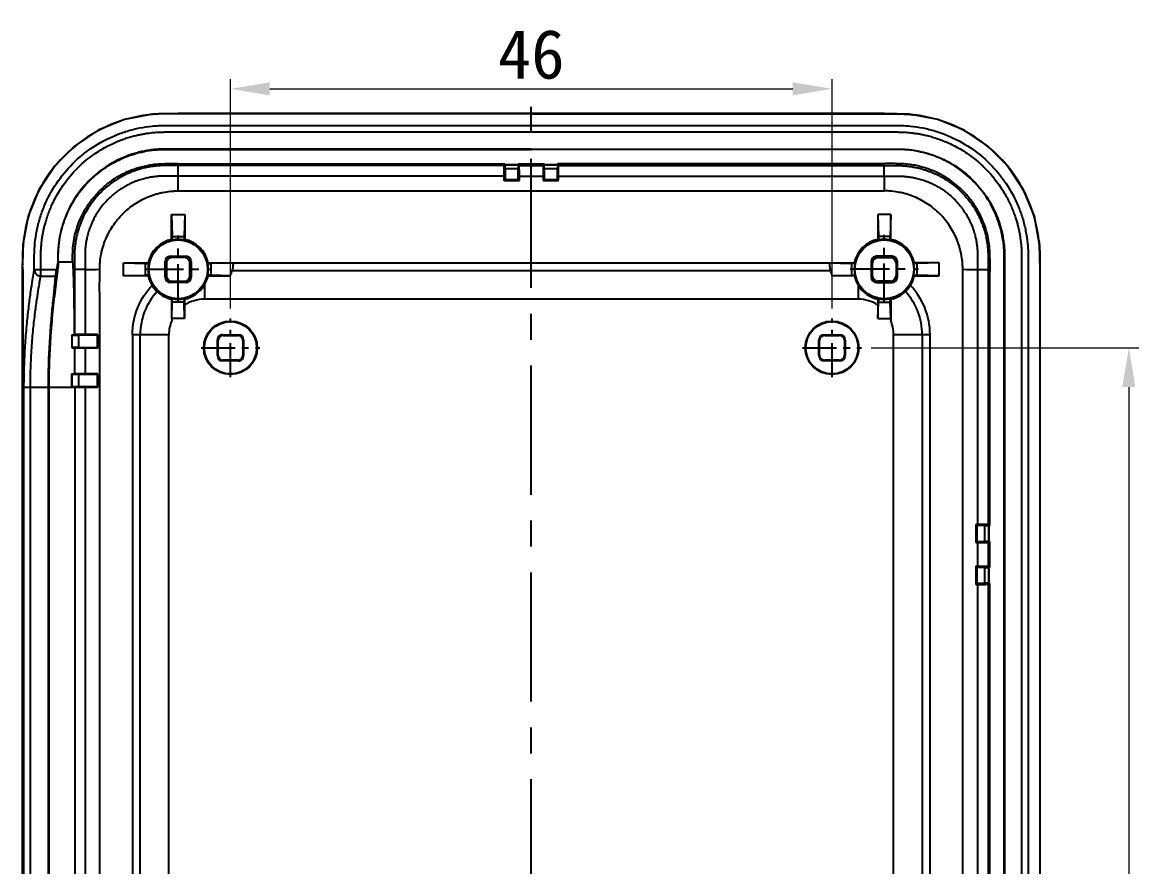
# Model space of a CAD drawing. Header units: millimetres. Extents: x 221 to 563, y 144 to 381.
# Drawn here: x 477.1 to 562.5, y 306.9 to 371.4 of the extents above; entities that cross this region are included whole.
import ezdxf

# ---------------------------------------------------------------- set-up
doc = ezdxf.new("R2010")
doc.units = ezdxf.units.MM
doc.linetypes.add('CENTER', pattern=[50.8, 31.75, -6.35, 6.35, -6.35])
doc.layers.add('06___PRT_ALL_SURFS', color=7, linetype='Continuous')
doc.layers.add('dim', color=82, linetype='Continuous', lineweight=9)
doc.styles.add('宋体', font='SimSun.ttf')
doc.dimstyles.new('YanXiu', dxfattribs={"dimscale": 1.5, "dimtxt": 2.5, "dimasz": 2.2, "dimexe": 0.65, "dimexo": 0.65, "dimgap": 0.5, "dimtad": 1, "dimdsep": 46, "dimtxsty": '宋体', "dimcen": 0, "dimclrd": 3, "dimclre": 3, "dimclrt": 3, "dimazin": 2, "dimtfac": 1, "dimtofl": 0, "dimtmove": 0, "dimatfit": 3, "dimfxl": 1, "dimlwd": 5, "dimlwe": 5, "dimarcsym": 0})

# ---------------------------------------------------------------- blocks, each defined once
blk = doc.blocks.new('*D5')
at = {"layer": 'Defpoints', "color": 0}
for p in [(541.306, 346.535), (541.306, 260.535), (561.761, 260.535)]:
    blk.add_point(p, dxfattribs=at)
at = {"layer": 'dim', "color": 3, "lineweight": 5}
for p, q in [((542.056, 346.535), (562.51, 346.535)), ((561.761, 343.535), (561.761, 263.535)), ((542.056, 260.535), (562.51, 260.535))]:
    blk.add_line(p, q, dxfattribs=at)
at = {"layer": 'dim', "color": 3}
for points in [[(561.261, 343.535), (562.261, 343.535), (561.761, 346.535)], [(561.261, 263.535), (562.261, 263.535), (561.761, 260.535)]]:
    blk.add_solid(points, dxfattribs=at)
at = {"layer": 'dim', "color": 3, "insert": (559.136, 303.535), "char_height": 3.75, "attachment_point": 5, "rotation": 90, "style": '宋体'}
blk.add_mtext('86', dxfattribs=at)
blk = doc.blocks.new('*D6')
at = {"layer": 'Defpoints', "color": 0}
for p in [(539.058, 366.337), (493.058, 348.783), (539.058, 348.783)]:
    blk.add_point(p, dxfattribs=at)
at = {"layer": 'dim', "color": 3, "lineweight": 5}
for p, q in [((493.058, 349.533), (493.058, 367.087)), ((496.058, 366.337), (536.058, 366.337)), ((539.058, 349.533), (539.058, 367.087))]:
    blk.add_line(p, q, dxfattribs=at)
at = {"layer": 'dim', "color": 3}
for points in [[(496.058, 366.837), (496.058, 365.837), (493.058, 366.337)], [(536.058, 366.837), (536.058, 365.837), (539.058, 366.337)]]:
    blk.add_solid(points, dxfattribs=at)
at = {"layer": 'dim', "color": 3, "insert": (516.058, 368.962), "char_height": 3.75, "attachment_point": 5, "style": '宋体'}
blk.add_mtext('46', dxfattribs=at)

msp = doc.modelspace()

# ---------------------------------------------------------------- linework, layer by layer
at = {"color": 1, "linetype": 'CENTER', "ltscale": 0.311354}
msp.add_line((516.058, 240.394), (516.058, 365.827), dxfattribs=at)
at = {"color": 7, "linetype": 'Continuous'}
for p, q in [((516.058, 364.455), (516.058, 364.428)), ((516.058, 363.038), (516.058, 364.428)), ((516.058, 361.705), (516.058, 361.735)), ((514.048, 360.615), (513.976, 360.471)), ((514.048, 360.615), (514.048, 360.535)), ((514.055, 360.52), (514.048, 360.535)), ((514.048, 360.535), (515.068, 360.535)), ((514.058, 360.215), (514.055, 360.52)), ((515.061, 360.52), (514.055, 360.52)), ((515.061, 360.52), (515.058, 360.215)), ((515.061, 360.52), (515.068, 360.535)), ((515.068, 360.535), (515.068, 360.615)), ((515.14, 360.471), (515.068, 360.615)), ((515.068, 360.615), (517.048, 360.615)), ((515.14, 360.471), (516.976, 360.471)), ((516.058, 359.654), (516.058, 360.615)), ((517.048, 360.615), (516.976, 360.471)), ((517.048, 360.615), (517.048, 360.535)), ((517.055, 360.52), (517.048, 360.535)), ((517.048, 360.535), (518.068, 360.535)), ((517.058, 360.215), (517.055, 360.52)), ((518.061, 360.52), (517.055, 360.52)), ((518.061, 360.52), (518.058, 360.215)), ((518.061, 360.52), (518.068, 360.535)), ((518.068, 360.535), (518.068, 360.615)), ((518.14, 360.471), (518.068, 360.615)), ((513.967, 359.654), (513.967, 359.324)), ((514.058, 359.415), (513.967, 359.324)), ((514.058, 360.215), (514.058, 359.415)), ((515.058, 360.215), (514.058, 360.215)), ((514.058, 359.415), (515.058, 359.415)), ((515.058, 359.415), (515.058, 360.215)), ((515.058, 359.415), (515.149, 359.324)), ((515.149, 359.654), (516.967, 359.654)), ((515.149, 359.324), (515.149, 359.654)), ((516.058, 359.422), (516.058, 359.654)), ((516.058, 359.194), (516.058, 359.422)), ((516.967, 359.654), (516.967, 359.324)), ((517.058, 359.415), (516.967, 359.324)), ((517.058, 360.215), (517.058, 359.415)), ((518.058, 360.215), (517.058, 360.215)), ((517.058, 359.415), (518.058, 359.415)), ((518.058, 359.415), (518.058, 360.215)), ((518.058, 359.415), (518.149, 359.324)), ((518.149, 359.324), (518.149, 359.654)), ((513.967, 359.324), (515.149, 359.324)), ((516.058, 358.97), (516.058, 359.194)), ((516.058, 358.75), (516.058, 358.97)), ((516.058, 358.535), (516.058, 358.75)), ((516.967, 359.324), (518.149, 359.324)), ((489.058, 358.535), (543.058, 358.535)), ((542.558, 356.729), (542.603, 355.039)), ((542.558, 356.729), (542.558, 354.829)), ((543.558, 356.729), (542.558, 356.729)), ((543.558, 356.729), (543.513, 355.039)), ((543.558, 354.829), (543.558, 356.729)), ((542.603, 355.039), (542.603, 354.792)), ((543.513, 355.039), (542.603, 355.039)), ((543.513, 354.792), (543.513, 355.039)), ((543.658, 353.535), (542.458, 353.535)), ((542.56, 353.433), (542.458, 353.535)), ((543.658, 353.535), (543.556, 353.433)), ((479.857, 353.111), (479.887, 353.108)), ((479.887, 353.116), (480.977, 353.116)), ((493.252, 353.035), (540.764, 353.035)), ((516.058, 352.436), (516.058, 353.035)), ((538.864, 353.035), (540.554, 352.99)), ((540.554, 352.99), (540.554, 352.08)), ((540.801, 352.99), (540.554, 352.99)), ((542.058, 353.135), (542.058, 351.935)), ((542.16, 353.033), (542.058, 353.135)), ((542.16, 352.037), (542.16, 353.033)), ((542.56, 353.433), (543.556, 353.433)), ((544.058, 353.135), (543.956, 353.033)), ((543.956, 353.033), (543.956, 352.037)), ((544.058, 351.935), (544.058, 353.135)), ((545.562, 352.99), (545.315, 352.99)), ((547.252, 353.035), (545.352, 353.035)), ((547.252, 353.035), (545.562, 352.99)), ((545.562, 352.08), (545.562, 352.99)), ((547.252, 352.035), (547.252, 353.035)), ((478.056, 352.521), (479.742, 352.521)), ((478.556, 352.022), (478.556, 352.521)), ((478.556, 352.022), (479.664, 352.022)), ((493.17, 352.436), (538.945, 352.436)), ((539.076, 352.041), (540.554, 352.08)), ((540.769, 352.041), (539.076, 352.041)), ((540.554, 352.08), (540.801, 352.08)), ((540.801, 352.08), (540.769, 352.041)), ((542.16, 352.037), (542.058, 351.935)), ((543.956, 352.037), (544.058, 351.935)), ((545.315, 352.08), (545.562, 352.08)), ((545.352, 352.035), (547.252, 352.035)), ((547.252, 352.035), (545.562, 352.08)), ((541.058, 351.324), (541.058, 350.25)), ((542.56, 351.637), (542.458, 351.535)), ((542.458, 351.535), (543.658, 351.535)), ((543.556, 351.637), (542.56, 351.637)), ((543.556, 351.637), (543.658, 351.535)), ((541.058, 350.25), (491.058, 350.25)), ((542.569, 350.25), (542.603, 350.278)), ((542.569, 350.25), (542.569, 349.791)), ((542.569, 348.764), (542.603, 350.031)), ((542.603, 350.278), (542.603, 350.031)), ((542.603, 350.031), (543.513, 350.031)), ((543.513, 350.031), (543.513, 350.278)), ((543.513, 350.278), (543.548, 350.249)), ((543.547, 348.764), (543.513, 350.031)), ((542.569, 349.791), (542.569, 348.764)), ((542.569, 348.764), (543.547, 348.764)), ((543.547, 348.764), (543.547, 348.621)), ((480.936, 347.509), (480.925, 347.52)), ((480.925, 347.52), (481.111, 347.52)), ((480.936, 347.509), (480.936, 346.561)), ((480.936, 347.509), (481.444, 347.5)), ((481.122, 347.531), (481.111, 347.52)), ((481.444, 347.5), (481.444, 346.57)), ((482.875, 347.5), (481.444, 347.5)), ((482.875, 347.5), (482.924, 347.55)), ((482.875, 346.57), (482.875, 347.5)), ((482.924, 346.52), (482.924, 347.55)), ((492.506, 347.487), (492.458, 347.535)), ((492.458, 347.535), (493.658, 347.535)), ((492.506, 347.487), (493.61, 347.487)), ((493.61, 347.487), (493.658, 347.535)), ((538.458, 347.535), (539.658, 347.535)), ((538.506, 347.487), (538.458, 347.535)), ((538.506, 347.487), (539.61, 347.487)), ((539.61, 347.487), (539.658, 347.535)), ((545.959, 347.535), (543.773, 347.535)), ((545.959, 347.535), (545.959, 259.535)), ((546.558, 259.533), (546.558, 347.537)), ((492.058, 345.935), (492.058, 347.135)), ((492.106, 347.087), (492.058, 347.135)), ((492.106, 345.983), (492.106, 347.087)), ((494.01, 347.087), (494.058, 347.135)), ((494.01, 347.087), (494.01, 345.983)), ((494.058, 347.135), (494.058, 345.935)), ((538.058, 345.935), (538.058, 347.135)), ((538.106, 347.087), (538.058, 347.135)), ((538.106, 345.983), (538.106, 347.087)), ((540.01, 347.087), (540.058, 347.135)), ((540.01, 347.087), (540.01, 345.983)), ((540.058, 347.135), (540.058, 345.935)), ((480.936, 346.561), (480.918, 346.543)), ((480.918, 346.543), (481.118, 346.543)), ((481.444, 346.57), (480.936, 346.561)), ((481.118, 346.543), (481.122, 346.539)), ((481.122, 346.539), (481.122, 345.599)), ((481.444, 346.57), (482.875, 346.57)), ((481.939, 346.522), (481.939, 344.548)), ((482.875, 346.57), (482.924, 346.52)), ((492.106, 345.983), (492.058, 345.935)), ((494.01, 345.983), (494.058, 345.935)), ((538.106, 345.983), (538.058, 345.935)), ((540.01, 345.983), (540.058, 345.935)), ((492.506, 345.583), (492.458, 345.535)), ((493.658, 345.535), (492.458, 345.535)), ((493.61, 345.583), (492.506, 345.583)), ((493.61, 345.583), (493.658, 345.535)), ((538.506, 345.583), (538.458, 345.535)), ((539.658, 345.535), (538.458, 345.535)), ((539.61, 345.583), (538.506, 345.583)), ((539.61, 345.583), (539.658, 345.535)), ((480.936, 344.509), (480.91, 344.534)), ((480.91, 344.534), (481.14, 344.534)), ((480.936, 344.509), (480.936, 343.561)), ((480.936, 344.509), (481.444, 344.5)), ((481.444, 344.5), (481.444, 343.57)), ((482.875, 344.5), (481.444, 344.5)), ((482.875, 344.5), (482.924, 344.55)), ((482.875, 343.57), (482.875, 344.5)), ((482.924, 343.52), (482.924, 344.55)), ((477.265, 343.535), (481.152, 343.535)), ((477.265, 263.535), (477.265, 343.535)), ((477.758, 263.536), (477.758, 343.535)), ((479.133, 263.535), (479.133, 343.535)), ((479.163, 343.535), (479.163, 263.535)), ((480.936, 343.561), (480.91, 343.535)), ((481.444, 343.57), (480.936, 343.561)), ((481.152, 343.535), (481.152, 305.535)), ((481.444, 343.57), (482.875, 343.57)), ((482.875, 343.57), (482.924, 343.52)), ((550.047, 333.026), (550.047, 331.644)), ((550.138, 332.935), (550.047, 333.026)), ((550.177, 333.026), (550.047, 333.026)), ((551.138, 332.945), (550.993, 333.017)), ((550.138, 332.935), (550.138, 331.735)), ((550.738, 332.935), (550.138, 332.935)), ((550.738, 332.935), (551.043, 332.938)), ((550.738, 331.735), (550.738, 332.935)), ((551.043, 332.938), (551.058, 332.945)), ((551.043, 331.732), (551.043, 332.938)), ((551.058, 332.945), (551.058, 331.725)), ((551.138, 332.945), (551.058, 332.945)), ((550.138, 331.735), (550.047, 331.644)), ((550.047, 331.644), (550.177, 331.644)), ((550.138, 331.735), (550.738, 331.735)), ((550.177, 331.644), (550.177, 329.826)), ((551.043, 331.732), (550.738, 331.735)), ((550.993, 331.653), (551.138, 331.725)), ((550.993, 331.653), (550.993, 329.817)), ((551.043, 331.732), (551.058, 331.725)), ((551.058, 331.725), (551.138, 331.725)), ((551.138, 329.745), (551.138, 331.725)), ((550.047, 329.826), (550.047, 328.444)), ((550.138, 329.735), (550.047, 329.826)), ((550.177, 329.826), (550.047, 329.826)), ((550.738, 329.735), (550.138, 329.735)), ((550.138, 329.735), (550.138, 328.535)), ((550.738, 329.735), (551.043, 329.738)), ((550.738, 328.535), (550.738, 329.735)), ((551.138, 329.745), (550.993, 329.817)), ((551.043, 329.738), (551.058, 329.745)), ((551.043, 328.532), (551.043, 329.738)), ((551.138, 329.745), (551.058, 329.745)), ((551.058, 329.745), (551.058, 328.525)), ((550.138, 328.535), (550.047, 328.444)), ((550.047, 328.444), (550.177, 328.444)), ((550.138, 328.535), (550.738, 328.535)), ((550.177, 328.444), (550.177, 278.626)), ((551.043, 328.532), (550.738, 328.535)), ((550.993, 328.453), (551.138, 328.525)), ((550.993, 328.453), (550.993, 278.617)), ((551.043, 328.532), (551.058, 328.525)), ((551.058, 328.525), (551.138, 328.525)), ((551.138, 278.545), (551.138, 328.525))]:
    msp.add_line(p, q, dxfattribs=at)
at = {"color": 1, "linetype": 'CENTER', "ltscale": 0.094985}
for p, q in [((543.054, 349.96), (543.054, 355.184)), ((540.442, 352.572), (545.667, 352.572))]:
    msp.add_line(p, q, dxfattribs=at)
at = {"color": 1, "linetype": 'CENTER', "ltscale": 0.081745}
for p, q in [((493.058, 344.287), (493.058, 348.783)), ((539.058, 344.287), (539.058, 348.783)), ((490.81, 346.535), (495.306, 346.535)), ((536.81, 346.535), (541.306, 346.535))]:
    msp.add_line(p, q, dxfattribs=at)
at = {"color": 7, "linetype": 'Continuous'}
for centre, radius in [((543.058, 352.535), 2.25), ((493.058, 346.535), 2.044), ((493.058, 346.535), 2), ((539.058, 346.535), 2.044), ((539.058, 346.535), 2)]:
    msp.add_circle(centre, radius, dxfattribs=at)
for centre, radius, start, end in [((898.546, 360.389), 355.493, 180.11858, 180.29888), ((543.058, 352.535), 2.348, 102.2965, 167.7035), ((537.923, 349.075), 7.389, 50.69571, 51.14903), ((543.058, 352.535), 2.302, 78.61163, 101.38837), ((548.178, 349.094), 7.365, 128.85023, 129.30502), ((543.058, 352.535), 2.348, 12.2965, 77.7035), ((521.032, 344.787), 42.008, 168.57162, 169.39116), ((543.058, 352.535), 2.302, 168.61163, 191.38837), ((546.499, 357.655), 7.365, 218.85023, 219.30502), ((539.598, 357.67), 7.389, 320.69571, 321.14903), ((543.058, 352.535), 2.302, 348.61163, 11.38837), ((543.079, 352.556), 2.367, 192.56806, 211.37071), ((543.058, 352.535), 2.348, 328.48681, 347.7035), ((539.616, 347.415), 7.365, 38.85023, 39.30502), ((550.999, 781.765), 429.234, 269.74084, 269.89015), ((543.062, 352.544), 2.346, 211.33405, 257.87924), ((541.058, 347.535), 2.715, 56.17893, 90), ((543.058, 352.535), 2.302, 258.61163, 281.38837), ((1156.991, 348.892), 613.444, 179.873271, 180.012027), ((543.054, 352.572), 2.375, 281.99754, 313.13328), ((541.058, 347.535), 4.901, 0, 42.38484), ((541.058, 347.535), 2.715, 0, 23.5765), ((483.108, -11.411), 358.961, 90.02926, 90.18655), ((492.458, 347.135), 0.4, 89.9991, 180.0009), ((483.098, 700.722), 354.202, 269.81253, 269.97193), ((493.658, 345.935), 0.4, 269.9991, 0.0009), ((483.105, -14.04), 358.59, 90.02891, 90.18633), ((483.097, 697.495), 353.975, 269.81265, 269.97212)]:
    msp.add_arc(centre, radius, start, end, dxfattribs=at)
for centre, major_axis, ratio, start_param, end_param in [((542.458, 353.135), (0.283, -0.283), 0.999924, 2.356233, 3.926953), ((543.658, 353.135), (0.283, 0.283), 0.999924, -0.78536, 0.78536), ((542.56, 353.033), (0.283, -0.283), 0.999924, 2.356233, 3.926953), ((543.556, 353.033), (0.283, 0.283), 0.999924, -0.78536, 0.78536), ((538.377, 350.25), (0, 2.8), 0.32492, -0.877048, -0.675132), ((542.458, 351.935), (0.283, 0.283), 0.999924, -3.926953, -2.356233), ((542.56, 352.037), (0.283, 0.283), 0.999924, 2.356233, 3.926953), ((543.556, 352.037), (-0.283, 0.283), 0.999924, 2.356233, 3.926953), ((543.658, 351.935), (0.283, -0.283), 0.999924, -0.78536, 0.78536), ((481.078, 343.535), (0, 9.65), 0.017455, 1.145106, 1.253761), ((492.506, 347.087), (0.283, -0.283), 0.999924, 2.356233, 3.926953), ((493.61, 347.087), (-0.283, -0.283), 0.999924, 2.356233, 3.926953), ((493.658, 347.135), (0.283, 0.283), 0.999924, -0.78536, 0.78536), ((538.458, 347.135), (0.283, -0.283), 0.999924, 2.356233, 3.926953), ((538.506, 347.087), (0.283, -0.283), 0.999924, 2.356233, 3.926953), ((539.61, 347.087), (-0.283, -0.283), 0.999924, 2.356233, 3.926953), ((539.658, 347.135), (0.283, 0.283), 0.999924, -0.78536, 0.78536), ((492.458, 345.935), (0.283, 0.283), 0.999924, -3.926953, -2.356233), ((492.506, 345.983), (0.283, 0.283), 0.999924, 2.356233, 3.926953), ((493.61, 345.983), (-0.283, 0.283), 0.999924, 2.356233, 3.926953), ((538.458, 345.935), (0.283, 0.283), 0.999924, -3.926953, -2.356233), ((538.506, 345.983), (0.283, 0.283), 0.999924, 2.356233, 3.926953), ((539.61, 345.983), (-0.283, 0.283), 0.999924, 2.356233, 3.926953), ((539.658, 345.935), (0.283, -0.283), 0.999924, -0.78536, 0.78536), ((481.078, 343.535), (0, 9.65), 0.017455, 1.467077, 1.570796)]:
    msp.add_ellipse(centre, major_axis=major_axis, ratio=ratio, start_param=start_param, end_param=end_param, dxfattribs=at)
for points, start_tangent, end_tangent in [([(516.058, 364.428), (509.058, 364.428), (505.558, 364.428), (502.058, 364.428), (498.558, 364.428), (495.058, 364.428), (493.308, 364.428), (491.558, 364.428), (489.807, 364.428), (489.06, 364.428)], (-1, 0), (-0.999999, 0.001478)), ([(516.058, 364.428), (523.058, 364.428), (526.558, 364.428), (530.058, 364.428), (533.558, 364.428), (537.058, 364.428), (538.808, 364.428), (540.558, 364.428), (542.309, 364.428), (543.056, 364.428)], (1, 0), (0.999999, 0.001478)), ([(478.056, 352.521), (478.055, 352.754), (478.055, 353.535), (478.068, 354.026), (478.104, 354.515), (478.248, 355.486), (478.486, 356.439), (478.817, 357.363), (479.741, 359.092), (480.985, 360.608), (482.501, 361.852), (484.23, 362.776), (485.154, 363.107), (486.107, 363.345), (487.078, 363.489), (487.567, 363.525), (488.058, 363.538), (488.933, 363.538), (489.808, 363.538), (491.558, 363.538), (493.308, 363.538), (495.058, 363.538), (498.558, 363.538), (502.058, 363.538), (505.558, 363.538), (509.058, 363.538), (516.058, 363.538)], (-0.000457, 1), (1, 0)), ([(478.556, 352.521), (478.555, 352.768), (478.555, 352.991), (478.554, 353.193), (478.555, 353.375), (478.556, 353.539), (478.557, 353.69), (478.561, 353.834), (478.566, 353.979), (478.574, 354.131), (478.586, 354.299), (478.604, 354.489), (478.627, 354.701), (478.659, 354.931), (478.699, 355.182), (478.751, 355.453), (478.817, 355.749), (478.9, 356.072), (479.006, 356.428), (479.141, 356.818), (479.307, 357.239), (479.511, 357.687), (479.76, 358.165), (480.064, 358.673), (480.438, 359.212), (480.896, 359.78), (481.44, 360.354), (482.019, 360.872), (482.574, 361.295), (483.09, 361.635), (483.572, 361.912), (484.023, 362.138), (484.451, 362.326), (484.858, 362.483), (485.239, 362.61), (485.59, 362.711), (485.914, 362.793), (486.211, 362.856), (486.481, 362.906), (486.729, 362.944), (486.961, 362.974), (487.18, 362.997), (487.389, 363.014), (487.582, 363.026), (487.76, 363.032), (487.927, 363.036), (488.09, 363.038), (488.256, 363.039), (488.429, 363.039), (488.617, 363.039), (488.825, 363.038), (489.057, 363.037), (489.314, 363.037), (489.593, 363.037), (489.893, 363.038), (490.214, 363.038), (490.555, 363.038), (490.922, 363.038), (491.32, 363.038), (491.753, 363.037), (492.226, 363.037), (492.744, 363.037), (493.309, 363.038), (493.92, 363.038), (494.576, 363.038), (495.285, 363.038), (496.052, 363.038), (496.884, 363.038), (497.779, 363.038), (498.741, 363.038), (499.776, 363.038), (500.892, 363.038), (502.099, 363.038), (503.406, 363.038), (504.821, 363.038), (506.351, 363.038), (508.005, 363.038), (509.792, 363.038), (511.724, 363.038), (513.81, 363.038), (516.058, 363.038)], (-0.000424, 1), (1, 0)), ([(516.058, 363.538), (523.058, 363.538), (526.558, 363.538), (530.058, 363.538), (533.558, 363.538), (537.058, 363.538), (538.808, 363.538), (540.558, 363.538), (542.308, 363.538), (543.183, 363.538), (544.058, 363.538), (544.549, 363.525), (545.038, 363.489), (546.009, 363.345), (546.961, 363.107), (547.886, 362.776), (549.615, 361.852), (551.131, 360.608), (552.375, 359.092), (553.299, 357.363), (553.63, 356.439), (553.868, 355.486), (554.012, 354.515), (554.048, 354.026), (554.06, 353.535), (554.06, 352.754), (554.06, 351.973), (554.06, 350.41), (554.06, 347.285), (554.06, 344.16), (554.06, 341.035), (554.06, 334.785), (554.06, 328.535), (554.06, 322.285), (554.06, 316.035), (554.06, 303.535), (554.06, 291.035), (554.06, 284.785), (554.06, 278.535), (554.06, 272.285), (554.06, 266.035), (554.06, 262.91), (554.06, 259.785), (554.06, 256.66), (554.06, 255.098), (554.06, 254.316), (554.06, 253.535), (554.048, 253.044), (554.012, 252.555), (553.868, 251.584), (553.63, 250.632), (553.299, 249.707), (552.375, 247.978), (551.131, 246.462), (549.615, 245.218), (547.886, 244.294), (546.961, 243.963), (546.009, 243.725), (545.038, 243.581), (544.549, 243.545), (544.058, 243.533), (543.183, 243.533), (542.308, 243.533), (540.558, 243.533), (538.808, 243.533), (537.058, 243.533), (533.558, 243.533), (530.058, 243.533), (526.558, 243.533), (523.058, 243.533), (516.058, 243.533)], (1, 0), (-1, 0)), ([(516.058, 363.038), (518.259, 363.038), (520.301, 363.038), (522.195, 363.038), (523.951, 363.038), (525.58, 363.038), (527.09, 363.038), (528.49, 363.038), (529.786, 363.038), (530.987, 363.038), (532.1, 363.038), (533.135, 363.038), (534.1, 363.038), (535, 363.038), (535.837, 363.038), (536.611, 363.038), (537.328, 363.038), (537.993, 363.038), (538.614, 363.038), (539.191, 363.037), (539.72, 363.037), (540.204, 363.037), (540.649, 363.038), (541.06, 363.038), (541.44, 363.038), (541.796, 363.038), (542.131, 363.038), (542.444, 363.037), (542.736, 363.037), (543.005, 363.037), (543.247, 363.038), (543.467, 363.038), (543.671, 363.039), (543.868, 363.039), (544.064, 363.037), (544.267, 363.034), (544.482, 363.028), (544.713, 363.015), (544.955, 362.995), (545.205, 362.968), (545.47, 362.932), (545.761, 362.884), (546.085, 362.819), (546.441, 362.734), (546.826, 362.625), (547.241, 362.488), (547.674, 362.322), (548.124, 362.124), (548.598, 361.883), (549.103, 361.588), (549.64, 361.225), (550.21, 360.777), (550.799, 360.232), (551.327, 359.655), (551.749, 359.115), (552.088, 358.616), (552.361, 358.155), (552.586, 357.726), (552.775, 357.318), (552.935, 356.926), (553.065, 356.565), (553.169, 356.233), (553.254, 355.928), (553.323, 355.647), (553.378, 355.387), (553.423, 355.147), (553.458, 354.928), (553.485, 354.729), (553.506, 354.55), (553.522, 354.392), (553.533, 354.254), (553.542, 354.13), (553.548, 354.012), (553.553, 353.895), (553.557, 353.772), (553.559, 353.638), (553.561, 353.487), (553.561, 353.317), (553.561, 353.128), (553.561, 352.919), (553.56, 352.686), (553.56, 352.425), (553.56, 352.141), (553.56, 351.836), (553.561, 351.513), (553.561, 351.167), (553.56, 350.793), (553.56, 350.386), (553.56, 349.941), (553.56, 349.454), (553.56, 348.919), (553.56, 348.335), (553.56, 347.709), (553.56, 347.036), (553.56, 346.311), (553.56, 345.526), (553.56, 344.679), (553.56, 343.768), (553.56, 342.793), (553.56, 341.746), (553.56, 340.619), (553.56, 339.403), (553.56, 338.089), (553.56, 336.67), (553.56, 335.14), (553.56, 333.49), (553.56, 331.711), (553.56, 329.793), (553.56, 327.725), (553.56, 325.495), (553.56, 323.091), (553.56, 320.499), (553.56, 317.705), (553.56, 314.694), (553.56, 311.447), (553.56, 307.948), (553.56, 304.176), (553.56, 300.108), (553.56, 295.798), (553.56, 291.649), (553.56, 287.961), (553.56, 284.722), (553.56, 281.83), (553.56, 279.237), (553.56, 276.905), (553.56, 274.797), (553.56, 272.886), (553.56, 271.147), (553.56, 269.563), (553.56, 268.119), (553.56, 266.799), (553.56, 265.592), (553.56, 264.483), (553.56, 263.462), (553.56, 262.515), (553.56, 261.641), (553.56, 260.836), (553.56, 260.098), (553.56, 259.417), (553.56, 258.787), (553.56, 258.2), (553.56, 257.663), (553.56, 257.174), (553.56, 256.727), (553.56, 256.317), (553.561, 255.941), (553.561, 255.593), (553.56, 255.267), (553.56, 254.96), (553.56, 254.671), (553.56, 254.403), (553.561, 254.16), (553.561, 253.942), (553.561, 253.745), (553.561, 253.57), (553.559, 253.413), (553.556, 253.268), (553.552, 253.129), (553.545, 252.988), (553.535, 252.838), (553.521, 252.67), (553.502, 252.48), (553.475, 252.268), (553.441, 252.036), (553.398, 251.784), (553.342, 251.511), (553.273, 251.214), (553.186, 250.893), (553.077, 250.542), (552.939, 250.155), (552.77, 249.74), (552.564, 249.3), (552.315, 248.833), (552.014, 248.339), (551.648, 247.818), (551.204, 247.272), (550.666, 246.706), (550.05, 246.16), (549.461, 245.718), (548.915, 245.368), (548.413, 245.089), (547.948, 244.865), (547.511, 244.682), (547.092, 244.53), (546.704, 244.408), (546.348, 244.313), (546.021, 244.238), (545.723, 244.18), (545.455, 244.136), (545.209, 244.103), (544.98, 244.077), (544.762, 244.059), (544.555, 244.046), (544.366, 244.038), (544.192, 244.034), (544.025, 244.032), (543.86, 244.031), (543.69, 244.031), (543.509, 244.032), (543.311, 244.032), (543.091, 244.033), (542.845, 244.033), (542.578, 244.033), (542.289, 244.033), (541.98, 244.032), (541.651, 244.032), (541.3, 244.032), (540.923, 244.033), (540.516, 244.033), (540.073, 244.033), (539.59, 244.033), (539.062, 244.033), (538.489, 244.033), (537.872, 244.033), (537.211, 244.033), (536.498, 244.033), (535.727, 244.033), (534.895, 244.033), (534, 244.033), (533.041, 244.033), (532.012, 244.033), (530.905, 244.033), (529.711, 244.033), (528.422, 244.033), (527.029, 244.033), (525.527, 244.033), (523.907, 244.033), (522.161, 244.033), (520.278, 244.033), (518.247, 244.033), (516.058, 244.033)], (1, 0), (-1, 0)), ([(516.058, 361.735), (513.588, 361.735), (511.282, 361.735), (509.133, 361.735), (507.134, 361.735), (505.278, 361.735), (503.56, 361.735), (501.971, 361.735), (500.504, 361.735), (499.148, 361.735), (497.882, 361.735), (496.686, 361.735), (495.541, 361.735), (494.439, 361.735), (493.395, 361.735), (492.428, 361.735), (491.55, 361.735), (490.772, 361.735), (490.091, 361.735), (489.495, 361.735), (488.972, 361.735), (488.497, 361.736), (488.055, 361.735), (487.626, 361.724), (487.199, 361.69), (486.773, 361.634), (486.351, 361.556), (485.936, 361.456), (485.518, 361.332), (485.076, 361.174), (484.588, 360.965), (484.046, 360.686), (483.467, 360.33), (482.88, 359.894), (482.312, 359.386), (481.786, 358.818), (481.317, 358.204), (480.916, 357.564), (480.593, 356.929), (480.349, 356.33), (480.174, 355.791), (480.052, 355.308), (479.966, 354.861), (479.907, 354.427), (479.87, 353.99), (479.858, 353.55), (479.857, 353.111)], (-1, 0), (0.001951, -0.999998)), ([(479.887, 353.116), (479.888, 353.519), (479.898, 353.94), (479.927, 354.335), (480.045, 355.128), (480.24, 355.907), (480.51, 356.661), (481.265, 358.074), (482.281, 359.312), (483.519, 360.328), (484.932, 361.083), (485.686, 361.353), (486.465, 361.548), (487.257, 361.666), (487.653, 361.695), (488.075, 361.705), (488.928, 361.705), (489.81, 361.705), (491.557, 361.705), (493.308, 361.705), (495.058, 361.705), (498.558, 361.705), (502.058, 361.705), (505.558, 361.705), (509.058, 361.705), (516.058, 361.705)], (-0.001894, 0.999998), (1, 0)), ([(516.058, 361.735), (518.558, 361.735), (520.891, 361.735), (523.062, 361.735), (525.08, 361.735), (526.951, 361.735), (528.682, 361.735), (530.281, 361.735), (531.755, 361.735), (533.118, 361.735), (534.39, 361.735), (535.593, 361.735), (536.746, 361.735), (537.854, 361.735), (538.899, 361.735), (539.863, 361.735), (540.733, 361.735), (541.499, 361.735), (542.169, 361.735), (542.754, 361.735), (543.269, 361.735), (543.74, 361.736), (544.182, 361.734), (544.614, 361.717), (545.047, 361.675), (545.478, 361.611), (545.904, 361.525), (546.323, 361.416), (546.752, 361.28), (547.214, 361.103), (547.729, 360.868), (548.295, 360.556), (548.888, 360.162), (549.478, 359.689), (550.037, 359.147), (550.546, 358.549), (550.992, 357.912), (551.362, 357.263), (551.65, 356.633), (551.862, 356.053), (552.01, 355.538), (552.113, 355.071), (552.185, 354.629), (552.232, 354.189), (552.255, 353.744), (552.259, 353.298), (552.258, 352.855), (552.258, 352.414), (552.258, 351.967), (552.258, 351.502), (552.258, 351.015), (552.258, 350.504), (552.258, 349.962), (552.258, 349.375), (552.258, 348.733), (552.258, 348.028), (552.258, 347.259), (552.258, 346.423), (552.258, 345.519), (552.258, 344.545), (552.258, 343.497), (552.258, 342.371), (552.258, 341.158), (552.258, 339.852), (552.258, 338.445), (552.258, 336.928), (552.258, 335.293), (552.258, 333.527), (552.258, 331.62), (552.258, 329.561), (552.258, 327.344), (552.258, 324.963), (552.258, 322.412), (552.258, 319.678), (552.258, 316.718), (552.258, 313.488), (552.258, 309.944), (552.258, 306.115), (552.258, 302.098), (552.258, 297.992), (552.258, 293.901), (552.258, 289.945), (552.258, 286.243), (552.258, 282.907), (552.258, 279.941), (552.258, 277.29), (552.258, 274.897), (552.258, 272.716), (552.258, 270.726), (552.258, 268.909), (552.258, 267.249), (552.258, 265.732), (552.258, 264.343), (552.258, 263.069), (552.258, 261.899), (552.258, 260.82), (552.258, 259.834), (552.258, 258.947), (552.258, 258.156), (552.258, 257.455), (552.258, 256.838), (552.258, 256.289), (552.258, 255.782), (552.258, 255.295), (552.258, 254.811), (552.258, 254.328), (552.259, 253.843), (552.255, 253.36), (552.231, 252.869), (552.171, 252.343), (552.066, 251.768), (551.897, 251.128), (551.639, 250.41), (551.265, 249.625), (550.788, 248.849), (550.233, 248.14), (549.606, 247.496), (548.902, 246.919), (548.135, 246.42), (547.341, 246.021), (546.596, 245.738), (545.929, 245.551), (545.336, 245.435), (544.798, 245.368), (544.304, 245.339), (543.828, 245.334), (543.355, 245.335), (542.884, 245.335), (542.412, 245.335), (541.936, 245.335), (541.444, 245.335), (540.919, 245.335), (540.341, 245.335), (539.695, 245.335), (538.978, 245.335), (538.187, 245.335), (537.318, 245.335), (536.36, 245.335), (535.301, 245.335), (534.138, 245.335), (532.871, 245.335), (531.501, 245.335), (530.029, 245.335), (528.449, 245.335), (526.75, 245.335), (524.921, 245.335), (522.948, 245.335), (520.822, 245.335), (518.529, 245.335), (516.058, 245.335)], (1, 0), (-1, 0)), ([(516.058, 245.365), (523.058, 245.365), (526.558, 245.365), (530.058, 245.365), (533.558, 245.365), (537.058, 245.365), (538.808, 245.365), (540.558, 245.365), (542.306, 245.365), (543.188, 245.365), (544.041, 245.365), (544.463, 245.375), (544.858, 245.404), (545.651, 245.522), (546.43, 245.717), (547.184, 245.987), (548.597, 246.742), (549.835, 247.758), (550.851, 248.996), (551.606, 250.409), (551.876, 251.163), (552.071, 251.942), (552.189, 252.735), (552.218, 253.13), (552.228, 253.551), (552.228, 254.312), (552.228, 255.099), (552.228, 256.66), (552.228, 259.785), (552.228, 262.91), (552.228, 266.035), (552.228, 272.285), (552.228, 278.535), (552.228, 284.785), (552.228, 291.035), (552.228, 303.535), (552.228, 316.035), (552.228, 322.285), (552.228, 328.535), (552.228, 334.785), (552.228, 341.035), (552.228, 344.16), (552.228, 347.285), (552.228, 350.411), (552.228, 351.971), (552.228, 352.758), (552.228, 353.519), (552.218, 353.94), (552.189, 354.335), (552.071, 355.128), (551.876, 355.907), (551.606, 356.661), (550.851, 358.074), (549.835, 359.312), (548.597, 360.328), (547.184, 361.083), (546.43, 361.353), (545.651, 361.548), (544.858, 361.666), (544.463, 361.695), (544.041, 361.705), (543.188, 361.705), (542.306, 361.705), (540.558, 361.705), (538.808, 361.705), (537.058, 361.705), (533.558, 361.705), (530.058, 361.705), (526.558, 361.705), (523.058, 361.705), (516.058, 361.705)], (1, 0), (-1, 0)), ([(480.977, 353.116), (481.048, 354.526), (481.345, 355.785), (481.793, 356.832), (482.328, 357.693), (482.905, 358.39), (483.496, 358.949), (484.08, 359.392), (484.649, 359.74), (485.188, 360.007), (485.688, 360.207), (486.15, 360.353), (486.586, 360.46), (487.013, 360.537), (487.441, 360.588), (487.871, 360.612), (488.302, 360.616), (488.727, 360.616), (489.147, 360.615), (489.564, 360.615), (489.983, 360.615), (490.401, 360.615), (490.82, 360.615), (491.252, 360.615), (491.711, 360.615), (492.21, 360.615), (492.755, 360.615), (493.346, 360.615), (493.984, 360.615), (494.668, 360.615), (495.403, 360.615), (496.194, 360.615), (497.046, 360.615), (497.964, 360.615), (498.952, 360.615), (500.015, 360.615), (501.159, 360.615), (502.39, 360.615), (503.713, 360.615), (505.137, 360.615), (506.669, 360.615), (508.317, 360.615), (510.091, 360.615), (511.998, 360.615), (514.048, 360.615)], (-0.001878, 0.999998), (1, 0)), ([(513.976, 360.471), (510.536, 360.471), (507.43, 360.471), (504.616, 360.471), (502.069, 360.471), (499.777, 360.471), (497.719, 360.471), (495.864, 360.471), (494.186, 360.471), (492.679, 360.47), (491.336, 360.471), (490.132, 360.471), (489.065, 360.47)], (-1, 0), (-0.999999, 0.001147)), ([(513.976, 360.471), (513.974, 360.453), (513.973, 360.407), (513.971, 360.333), (513.97, 360.234), (513.969, 360.113), (513.968, 359.973), (513.968, 359.819), (513.967, 359.654)], (-0.447186, -0.894441), (-0.001627, -0.999999)), ([(515.149, 359.654), (515.148, 359.819), (515.148, 359.974), (515.147, 360.114), (515.146, 360.235), (515.144, 360.333), (515.143, 360.407), (515.142, 360.453), (515.14, 360.471)], (-0.001627, 0.999999), (-0.447186, 0.894441)), ([(516.976, 360.471), (516.974, 360.453), (516.973, 360.406), (516.971, 360.332), (516.97, 360.234), (516.969, 360.112), (516.968, 359.973), (516.968, 359.818), (516.967, 359.654)], (-0.447186, -0.894441), (-0.001627, -0.999999)), ([(551.138, 332.945), (551.138, 335.771), (551.138, 338.394), (551.138, 340.827), (551.138, 343.084), (551.138, 345.175), (551.138, 347.111), (551.138, 348.903), (551.138, 350.557), (551.138, 352.081), (551.138, 353.475), (551.029, 354.77), (550.72, 355.93), (550.293, 356.89), (549.794, 357.685), (549.262, 358.335), (548.719, 358.864), (548.186, 359.287), (547.681, 359.618), (547.203, 359.878), (546.746, 360.085), (546.299, 360.251), (545.85, 360.385), (545.392, 360.488), (544.924, 360.561), (544.459, 360.604), (543.993, 360.615), (543.514, 360.616), (543.019, 360.615), (542.483, 360.615), (541.888, 360.615), (541.239, 360.615), (540.539, 360.615), (539.785, 360.615), (538.973, 360.615), (538.096, 360.615), (537.149, 360.615), (536.129, 360.615), (535.029, 360.615), (533.843, 360.615), (532.565, 360.615), (531.187, 360.615), (529.704, 360.615), (528.106, 360.615), (526.385, 360.615), (524.531, 360.615), (522.533, 360.615), (520.382, 360.615), (518.068, 360.615)], (0, 1), (-1, 0)), ([(518.14, 360.471), (521.58, 360.471), (524.686, 360.471), (527.499, 360.471), (530.046, 360.471), (532.339, 360.471), (534.397, 360.471), (536.252, 360.471), (537.929, 360.471), (539.436, 360.47), (540.78, 360.471), (541.984, 360.471), (543.051, 360.47)], (1, 0), (0.999999, 0.001147)), ([(518.149, 359.654), (518.148, 359.819), (518.148, 359.973), (518.147, 360.113), (518.146, 360.234), (518.144, 360.333), (518.143, 360.407), (518.142, 360.453), (518.14, 360.471)], (-0.001627, 0.999999), (-0.447186, 0.894441)), ([(543.054, 359.654), (543.053, 360.068), (543.052, 360.36), (543.051, 360.47)], (-0.001503, 0.999999), (-0.104528, 0.994522)), ([(543.051, 360.47), (543.214, 360.471), (543.358, 360.471), (543.489, 360.471), (543.611, 360.472), (543.729, 360.472), (543.847, 360.472), (543.965, 360.471), (544.085, 360.47), (544.208, 360.468), (544.334, 360.465), (544.464, 360.459), (544.596, 360.45), (544.724, 360.439), (544.852, 360.425), (544.989, 360.408), (545.139, 360.386), (545.301, 360.359), (545.474, 360.325), (545.661, 360.284), (545.862, 360.233), (546.079, 360.17), (546.312, 360.095), (546.557, 360.005), (546.818, 359.899), (547.094, 359.772), (547.387, 359.621), (547.697, 359.441), (548.024, 359.226), (548.371, 358.968), (548.736, 358.657), (549.115, 358.283), (549.466, 357.879), (549.762, 357.482), (550.002, 357.111), (550.195, 356.769), (550.351, 356.454), (550.477, 356.162), (550.581, 355.894), (550.665, 355.646), (550.734, 355.419), (550.79, 355.208), (550.835, 355.014), (550.87, 354.838), (550.899, 354.678), (550.921, 354.535), (550.939, 354.404), (550.954, 354.277), (550.967, 354.151), (550.977, 354.023), (550.984, 353.894), (550.989, 353.765), (550.992, 353.634), (550.994, 353.492), (550.994, 353.334), (550.994, 353.159), (550.994, 352.968), (550.993, 352.76), (550.993, 352.53)], (0.999999, 0.001157), (-0.000436, -1)), ([(513.967, 359.653), (509.308, 359.653), (502.558, 359.653), (499.183, 359.654), (495.808, 359.653), (494.12, 359.652), (492.432, 359.653), (490.744, 359.658), (489.062, 359.653)], (-1, -0.000062), (-0.999968, -0.00805)), ([(518.149, 359.653), (522.808, 359.653), (529.558, 359.653), (532.933, 359.654), (536.308, 359.653), (537.995, 359.652), (539.684, 359.653), (541.372, 359.658), (543.054, 359.653)], (1, -0.000062), (0.999968, -0.00805)), ([(543.054, 359.654), (543.219, 359.654), (543.366, 359.655), (543.499, 359.656), (543.622, 359.657), (543.742, 359.658), (543.86, 359.658), (543.978, 359.659), (544.096, 359.659), (544.212, 359.659), (544.327, 359.657), (544.44, 359.653), (544.552, 359.647), (544.663, 359.638), (544.777, 359.627), (544.9, 359.613), (545.034, 359.594), (545.178, 359.571), (545.331, 359.543), (545.495, 359.509), (545.671, 359.465), (545.863, 359.411), (546.07, 359.346), (546.288, 359.268), (546.518, 359.175), (546.762, 359.065), (547.021, 358.932), (547.295, 358.774), (547.585, 358.585), (547.891, 358.358), (548.215, 358.083), (548.549, 357.753), (548.859, 357.396), (549.12, 357.045), (549.331, 356.716), (549.5, 356.414), (549.636, 356.135), (549.747, 355.878), (549.837, 355.64), (549.91, 355.42), (549.969, 355.218), (550.017, 355.033), (550.055, 354.864), (550.085, 354.708), (550.109, 354.567), (550.127, 354.439), (550.142, 354.321), (550.155, 354.208), (550.165, 354.097), (550.173, 353.986), (550.178, 353.876), (550.181, 353.763), (550.182, 353.642), (550.182, 353.505), (550.181, 353.348), (550.18, 353.172), (550.178, 352.978), (550.177, 352.766), (550.177, 352.531)], (0.999996, 0.002967), (-0.002024, -0.999998)), ([(479.889, 353.116), (479.867, 352.795), (479.799, 352.221), (479.699, 351.428), (479.587, 350.504), (479.482, 349.543), (479.385, 348.525), (479.295, 347.378), (479.223, 346.123), (479.178, 344.822), (479.163, 343.535)], (0.020236, -0.999795), (0.000009, -1)), ([(480.977, 353.116), (481.012, 352.676), (481.043, 351.861), (481.071, 350.704), (481.094, 349.243), (481.111, 347.52)], (0.145738, -0.989323), (0.007833, -0.999969)), ([(538.864, 353.035), (538.871, 352.846), (538.888, 352.681), (538.913, 352.543), (538.945, 352.436)], (0, -1), (0.376039, -0.926604)), ([(477.265, 343.535), (477.295, 345.278), (477.377, 346.904), (477.5, 348.417), (477.646, 349.756), (477.793, 350.868), (477.921, 351.715), (478.012, 352.27), (478.056, 352.521)], (0.000052, 1), (0.172342, 0.985037)), ([(477.758, 343.535), (477.788, 345.181), (477.87, 346.716), (477.994, 348.145), (478.142, 349.411), (478.29, 350.461), (478.419, 351.26), (478.512, 351.785), (478.556, 352.022)], (0.000065, 1), (0.183453, 0.983028)), ([(478.056, 352.521), (478.123, 352.272), (478.306, 352.089), (478.556, 352.022)], (0.000219, -1), (0.999991, -0.004301)), ([(479.133, 343.535), (479.161, 345.344), (479.244, 347.092), (479.359, 348.651), (479.484, 349.973), (479.594, 351.024), (479.661, 351.723), (479.664, 352.022)], (-0.000009, 1), (-0.289368, 0.957218)), ([(479.742, 352.521), (479.708, 352.335), (479.682, 352.175), (479.667, 352.067), (479.664, 352.022)], (-0.184161, -0.982896), (0.289368, -0.957218)), ([(481.123, 352.53), (481.122, 351.862), (481.122, 351.135), (481.122, 350.348), (481.123, 349.493), (481.123, 348.56), (481.122, 347.531)], (0.000435, -1), (-0.00008, -1)), ([(481.941, 352.531), (481.941, 349.474), (481.942, 347.941), (481.942, 347.548)], (-0.007178, -0.999974), (-0.000612, -1)), ([(550.176, 352.531), (550.176, 349.474), (550.175, 347.941), (550.176, 346.41), (550.177, 343.348), (550.176, 340.285), (550.176, 334.16), (550.176, 333.026)], (0.007175, -0.999974), (0.00007, -1)), ([(550.177, 352.531), (550.591, 352.531), (550.883, 352.53), (550.993, 352.53)], (1, -0.000721), (0.996138, -0.087796)), ([(550.993, 352.53), (550.994, 351.613), (550.993, 350.587), (550.993, 349.442), (550.993, 348.149), (550.993, 346.672), (550.993, 345.001), (550.993, 343.124), (550.993, 341.015), (550.993, 338.645), (550.993, 335.988), (550.993, 333.017)], (-0.000435, -1), (-0.000001, -1)), ([(544.678, 350.839), (544.785, 350.947), (544.919, 351.105), (545.059, 351.308)], (0.730619, 0.682785), (0.522695, 0.85252)), ([(546.558, 347.537), (546.148, 349.62), (545.059, 351.308)], (-0.007934, 0.999969), (-0.685906, 0.72769)), ([(481.939, 347.548), (481.774, 347.547), (481.619, 347.546), (481.479, 347.544), (481.358, 347.542), (481.26, 347.54), (481.186, 347.537), (481.14, 347.534), (481.122, 347.531)], (-0.999995, -0.003256), (-0.707135, -0.707078)), ([(546.558, 347.537), (546.392, 347.536), (546.228, 347.536), (546.079, 347.535), (545.959, 347.535)], (-0.999992, -0.003967), (-1, 0)), ([(481.118, 346.543), (481.12, 346.232), (481.121, 345.917), (481.122, 345.599)], (0.005707, -0.999984), (0.003838, -0.999993)), ([(481.122, 346.539), (481.14, 346.536), (481.186, 346.533), (481.26, 346.53), (481.359, 346.528), (481.48, 346.526), (481.62, 346.524), (481.774, 346.523), (481.939, 346.522)], (0.7071, -0.707113), (0.999995, -0.003254)), ([(481.122, 345.599), (481.126, 345.254), (481.133, 344.898), (481.14, 344.534)], (0.003838, -0.999993), (0.020036, -0.999799)), ([(481.939, 344.548), (481.571, 344.545), (481.291, 344.541), (481.14, 344.534)], (-0.999995, -0.003252), (-0.995908, -0.09037)), ([(481.152, 343.535), (481.311, 343.529), (481.586, 343.525), (481.939, 343.522)], (0.997533, -0.070196), (0.999995, -0.003252)), ([(481.938, 343.522), (481.938, 343.348), (481.939, 340.285), (481.939, 334.16), (481.939, 328.035), (481.939, 315.785), (481.939, 305.548)], (0.000089, -1), (-0.000004, -1)), ([(550.993, 333.017), (550.976, 333.019), (550.929, 333.02), (550.855, 333.022), (550.756, 333.023), (550.635, 333.024), (550.496, 333.025), (550.341, 333.025), (550.177, 333.026)], (-0.894441, 0.447186), (-0.999999, 0.001627)), ([(550.177, 331.644), (550.342, 331.645), (550.496, 331.645), (550.636, 331.646), (550.757, 331.647), (550.856, 331.649), (550.93, 331.65), (550.976, 331.651), (550.993, 331.653)], (0.999999, 0.001627), (0.894441, 0.447186)), ([(550.993, 329.817), (550.976, 329.819), (550.929, 329.82), (550.855, 329.822), (550.756, 329.823), (550.635, 329.824), (550.496, 329.825), (550.341, 329.825), (550.177, 329.826)], (-0.894441, 0.447186), (-0.999999, 0.001627)), ([(550.177, 328.444), (550.342, 328.445), (550.496, 328.445), (550.636, 328.446), (550.757, 328.447), (550.856, 328.449), (550.93, 328.45), (550.976, 328.451), (550.993, 328.453)], (0.999999, 0.001627), (0.894441, 0.447186))]:
    msp.add_spline(points, degree=3, dxfattribs=dict(at, start_tangent=start_tangent, end_tangent=end_tangent))
at = {"layer": '06___PRT_ALL_SURFS', "color": 7, "linetype": 'Continuous'}
for p, q in [((488.895, 364.428), (488.729, 364.429)), ((489.06, 364.428), (488.895, 364.428)), ((489.06, 364.454), (489.06, 364.428)), ((543.056, 364.454), (489.06, 364.454)), ((543.056, 364.454), (543.056, 364.428)), ((543.056, 364.428), (543.221, 364.428)), ((543.221, 364.428), (543.387, 364.429)), ((488.558, 356.729), (488.603, 355.039)), ((488.558, 354.829), (488.558, 356.729)), ((488.558, 356.729), (489.558, 356.729)), ((489.558, 356.729), (489.513, 355.039)), ((489.558, 356.729), (489.558, 354.829)), ((488.603, 354.792), (488.603, 355.039)), ((488.603, 355.039), (489.513, 355.039)), ((489.513, 355.039), (489.513, 354.792)), ((488.458, 353.535), (488.56, 353.433)), ((488.458, 353.535), (489.658, 353.535)), ((489.556, 353.433), (489.658, 353.535)), ((484.864, 352.035), (484.864, 353.035)), ((484.864, 353.035), (486.764, 353.035)), ((484.864, 353.035), (486.554, 352.99)), ((486.554, 352.08), (486.554, 352.99)), ((486.554, 352.99), (486.801, 352.99)), ((488.058, 351.935), (488.058, 353.135)), ((488.058, 353.135), (488.16, 353.033)), ((488.16, 353.033), (488.16, 352.037)), ((489.556, 353.433), (488.56, 353.433)), ((489.956, 353.033), (490.058, 353.135)), ((489.956, 352.037), (489.956, 353.033)), ((490.058, 353.135), (490.058, 351.935)), ((491.315, 352.99), (491.562, 352.99)), ((491.352, 353.035), (493.252, 353.035)), ((493.252, 353.035), (491.562, 352.99)), ((491.562, 352.99), (491.562, 352.08)), ((477.139, 352.534), (477.139, 254.536)), ((477.139, 352.534), (477.165, 352.533)), ((477.165, 352.533), (477.165, 352.18)), ((484.864, 352.035), (486.554, 352.08)), ((486.764, 352.035), (484.864, 352.035)), ((486.801, 352.08), (486.554, 352.08)), ((488.16, 352.037), (488.058, 351.935)), ((489.956, 352.037), (490.058, 351.935)), ((491.315, 352.08), (491.347, 352.041)), ((491.562, 352.08), (491.315, 352.08)), ((491.347, 352.041), (493.04, 352.041)), ((493.04, 352.041), (491.562, 352.08)), ((554.977, 352.534), (554.951, 352.533)), ((554.951, 352.533), (554.951, 352.18)), ((554.977, 254.536), (554.977, 352.534)), ((488.56, 351.637), (488.458, 351.535)), ((489.658, 351.535), (488.458, 351.535)), ((488.56, 351.637), (489.556, 351.637)), ((489.556, 351.637), (489.658, 351.535)), ((491.058, 351.324), (491.058, 350.25)), ((488.603, 350.278), (488.568, 350.249)), ((488.569, 348.764), (488.603, 350.031)), ((488.603, 350.031), (488.603, 350.278)), ((489.513, 350.031), (488.603, 350.031)), ((489.513, 350.278), (489.513, 350.031)), ((489.547, 350.25), (489.513, 350.278)), ((489.547, 348.764), (489.513, 350.031)), ((489.547, 350.25), (489.547, 349.791)), ((489.547, 349.791), (489.547, 348.764)), ((489.547, 348.764), (488.569, 348.764)), ((488.569, 348.764), (488.569, 348.621)), ((485.558, 347.537), (485.558, 259.533)), ((486.157, 259.535), (486.157, 347.535)), ((488.343, 347.535), (486.157, 347.535)), ((488.343, 259.535), (488.343, 347.535)), ((543.773, 259.535), (543.773, 347.535))]:
    msp.add_line(p, q, dxfattribs=at)
at = {"layer": '06___PRT_ALL_SURFS', "color": 1, "linetype": 'CENTER', "ltscale": 0.093828}
for p, q in [((489.054, 349.963), (489.054, 355.124)), ((486.474, 352.544), (491.635, 352.544))]:
    msp.add_line(p, q, dxfattribs=at)
at = {"layer": '06___PRT_ALL_SURFS', "color": 7, "linetype": 'Continuous'}
for points in [[(489.06, 364.454), (487.125, 364.411), (484.957, 363.997), (482.94, 363.168), (481.135, 361.962), (479.603, 360.424), (478.403, 358.611), (477.583, 356.594), (477.18, 354.443), (477.139, 352.534)], [(554.977, 352.534), (554.936, 354.443), (554.532, 356.594), (553.713, 358.611), (552.513, 360.424), (550.981, 361.962), (549.176, 363.168), (547.158, 363.997), (544.991, 364.411), (543.056, 364.454)]]:
    msp.add_lwpolyline(points, dxfattribs=at)
msp.add_circle((489.058, 352.535), 2.25, dxfattribs=at)
for centre, radius, start, end in [((488.09, 353.503), 10.925, 96.65739, 173.42033), ((544.026, 353.503), 10.925, 6.57967, 83.34261), ((133.57, 360.389), 355.493, 359.70112, 359.88142), ((489.058, 352.535), 2.348, 102.2965, 167.7035), ((483.938, 349.094), 7.365, 50.69498, 51.14977), ((489.058, 352.535), 2.302, 78.61163, 101.38837), ((494.193, 349.075), 7.389, 128.85097, 129.30429), ((489.058, 352.535), 2.348, 12.2965, 77.7035), ((370.077, 352.495), 107.088, 0.02035, 0.19173), ((489.058, 352.535), 2.302, 168.61163, 191.38837), ((492.518, 357.67), 7.389, 218.85097, 219.30429), ((485.616, 357.655), 7.365, 320.69498, 321.14977), ((489.058, 352.535), 2.302, 348.61163, 11.38837), ((662.039, 352.495), 107.088, 179.80827, 179.97965), ((481.116, 781.765), 429.234, 270.10985, 270.25916), ((492.499, 347.415), 7.365, 140.69498, 141.14977), ((489.058, 352.535), 2.348, 192.2965, 211.51319), ((489.037, 352.556), 2.367, 328.62929, 347.43194), ((489.054, 352.544), 2.346, 282.12077, 328.66596), ((491.058, 347.535), 4.901, 137.61516, 180), ((489.061, 352.572), 2.375, 226.86672, 258.00246), ((-124.875, 348.892), 613.444, 359.987973, 0.126729), ((489.058, 352.535), 2.302, 258.61163, 281.38837), ((491.058, 347.535), 2.715, 90, 123.82107), ((491.058, 347.535), 2.715, 156.4235, 180)]:
    msp.add_arc(centre, radius, start, end, dxfattribs=at)
for centre, major_axis, ratio, start_param, end_param in [((488.458, 353.135), (-0.283, 0.283), 0.999924, -0.78536, 0.78536), ((489.658, 353.135), (-0.283, -0.283), 0.999924, 2.356233, 3.926953), ((488.56, 353.033), (0.283, -0.283), 0.999924, 2.356233, 3.926953), ((489.556, 353.033), (0.283, 0.283), 0.999924, -0.78536, 0.78536), ((488.458, 351.935), (0.283, 0.283), 0.999924, 2.356233, 3.926953), ((488.56, 352.037), (0.283, 0.283), 0.999924, -3.926953, -2.356233), ((489.556, 352.037), (0.283, -0.283), 0.999924, -0.78536, 0.78536), ((489.658, 351.935), (-0.283, 0.283), 0.999924, 2.356233, 3.926953), ((493.739, 350.25), (0, 2.8), 0.32492, 0.675132, 0.877048)]:
    msp.add_ellipse(centre, major_axis=major_axis, ratio=ratio, start_param=start_param, end_param=end_param, dxfattribs=at)
for points, start_tangent, end_tangent in [([(488.729, 364.429), (488.562, 364.429), (488.396, 364.429), (488.233, 364.429), (488.072, 364.427), (487.913, 364.425), (487.751, 364.421), (487.586, 364.415), (487.418, 364.406), (487.25, 364.395), (487.078, 364.38), (486.899, 364.363), (486.824, 364.354)], (-0.999995, 0.0032), (-0.9934, -0.114704)), ([(543.387, 364.429), (543.554, 364.429), (543.72, 364.429), (543.883, 364.429), (544.044, 364.427), (544.203, 364.425), (544.365, 364.421), (544.53, 364.415), (544.698, 364.406), (544.866, 364.395), (545.038, 364.38), (545.217, 364.363), (545.292, 364.354)], (0.999995, 0.0032), (0.9934, -0.114704)), ([(489.065, 360.47), (488.902, 360.471), (488.758, 360.471), (488.627, 360.471), (488.505, 360.472), (488.387, 360.472), (488.269, 360.472), (488.15, 360.471), (488.03, 360.47), (487.908, 360.468), (487.782, 360.465), (487.652, 360.459), (487.52, 360.45), (487.392, 360.439), (487.263, 360.425), (487.127, 360.408), (486.977, 360.386), (486.815, 360.359), (486.641, 360.325), (486.455, 360.284), (486.254, 360.233), (486.036, 360.17), (485.804, 360.095), (485.558, 360.005), (485.298, 359.899), (485.022, 359.772), (484.729, 359.621), (484.419, 359.441), (484.092, 359.226), (483.745, 358.968), (483.38, 358.657), (483.001, 358.283), (482.65, 357.879), (482.354, 357.482), (482.114, 357.111), (481.921, 356.769), (481.765, 356.454), (481.638, 356.162), (481.535, 355.894), (481.451, 355.646), (481.382, 355.419), (481.326, 355.208), (481.281, 355.014), (481.245, 354.838), (481.217, 354.678), (481.195, 354.535), (481.177, 354.404), (481.162, 354.277), (481.149, 354.151), (481.139, 354.023), (481.131, 353.894), (481.127, 353.765), (481.124, 353.634), (481.122, 353.492), (481.121, 353.334), (481.121, 353.159), (481.122, 352.968), (481.122, 352.76), (481.123, 352.53)], (-0.999999, 0.001157), (0.000436, -1)), ([(489.062, 359.654), (489.063, 360.068), (489.064, 360.36), (489.065, 360.47)], (0.001503, 0.999999), (0.104528, 0.994522)), ([(489.062, 359.654), (488.896, 359.654), (488.75, 359.655), (488.617, 359.656), (488.494, 359.657), (488.374, 359.658), (488.256, 359.658), (488.138, 359.659), (488.02, 359.659), (487.904, 359.659), (487.789, 359.657), (487.675, 359.653), (487.564, 359.647), (487.453, 359.638), (487.338, 359.627), (487.216, 359.613), (487.082, 359.594), (486.938, 359.571), (486.784, 359.543), (486.621, 359.509), (486.445, 359.465), (486.252, 359.411), (486.046, 359.346), (485.828, 359.268), (485.598, 359.175), (485.354, 359.065), (485.095, 358.932), (484.821, 358.774), (484.531, 358.585), (484.225, 358.358), (483.901, 358.083), (483.567, 357.753), (483.257, 357.396), (482.996, 357.045), (482.785, 356.716), (482.616, 356.414), (482.48, 356.135), (482.369, 355.878), (482.279, 355.64), (482.206, 355.42), (482.147, 355.218), (482.099, 355.033), (482.061, 354.864), (482.031, 354.708), (482.007, 354.567), (481.989, 354.439), (481.974, 354.321), (481.961, 354.208), (481.951, 354.097), (481.943, 353.986), (481.938, 353.876), (481.935, 353.763), (481.934, 353.642), (481.934, 353.505), (481.935, 353.348), (481.936, 353.172), (481.937, 352.978), (481.939, 352.766), (481.939, 352.531)], (-0.999996, 0.002967), (0.002024, -0.999998)), ([(483.058, 352.535), (483.066, 352.829), (483.087, 353.123), (483.173, 353.706), (483.238, 353.993), (483.316, 354.277), (483.515, 354.831), (483.766, 355.363), (484.069, 355.868), (484.815, 356.778), (485.725, 357.524), (486.23, 357.827), (486.762, 358.078), (487.316, 358.276), (487.6, 358.355), (487.887, 358.42), (488.47, 358.506), (488.764, 358.527), (489.058, 358.535)], (0.010272, 0.999947), (0.99993, 0.011861)), ([(549.058, 352.535), (549.05, 352.829), (549.029, 353.123), (548.943, 353.706), (548.878, 353.993), (548.799, 354.277), (548.601, 354.831), (548.349, 355.363), (548.047, 355.868), (547.301, 356.778), (546.391, 357.524), (545.886, 357.827), (545.354, 358.078), (544.8, 358.276), (544.516, 358.355), (544.228, 358.42), (543.646, 358.506), (543.352, 358.527), (543.058, 358.535)], (-0.010272, 0.999947), (-0.99993, 0.011861)), ([(477.237, 354.755), (477.223, 354.627), (477.2, 354.374), (477.185, 354.146), (477.175, 353.941), (477.169, 353.75), (477.166, 353.567), (477.165, 353.386), (477.164, 353.204), (477.164, 353.026), (477.165, 352.854)], (-0.113369, -0.993553), (0.003004, -0.999995)), ([(554.879, 354.755), (554.892, 354.627), (554.915, 354.374), (554.931, 354.146), (554.941, 353.941), (554.946, 353.75), (554.95, 353.567), (554.951, 353.386), (554.952, 353.204), (554.952, 353.026), (554.951, 352.854)], (0.113369, -0.993553), (-0.003004, -0.999995)), ([(493.252, 353.035), (493.245, 352.846), (493.228, 352.681), (493.203, 352.543), (493.17, 352.436)], (0, -1), (-0.376039, -0.926604)), ([(477.165, 352.18), (477.165, 351.973), (477.165, 350.41), (477.165, 347.285), (477.165, 344.16), (477.165, 341.035), (477.165, 334.785), (477.165, 328.535), (477.165, 322.285), (477.165, 316.035), (477.165, 303.535), (477.165, 291.035), (477.165, 284.785), (477.165, 278.535), (477.165, 272.285), (477.165, 266.035), (477.165, 262.91), (477.165, 259.785), (477.165, 256.66), (477.165, 255.097), (477.165, 254.893)], (-0.000939, -1), (0.000942, -1)), ([(481.939, 352.531), (481.525, 352.531), (481.233, 352.53), (481.123, 352.53)], (-1, -0.000721), (-0.996138, -0.087796)), ([(483.058, 254.535), (483.058, 257.598), (483.059, 259.129), (483.058, 260.66), (483.057, 263.723), (483.058, 266.785), (483.059, 272.91), (483.058, 279.035), (483.058, 291.285), (483.058, 303.535), (483.058, 315.785), (483.058, 328.035), (483.059, 334.16), (483.058, 340.285), (483.057, 343.348), (483.058, 346.41), (483.059, 347.941), (483.058, 349.473), (483.058, 352.535)], (-0.010272, 0.999947), (0.010272, 0.999947)), ([(549.058, 254.535), (549.058, 257.598), (549.056, 259.129), (549.058, 260.66), (549.059, 263.723), (549.058, 266.785), (549.057, 272.91), (549.058, 279.035), (549.058, 291.285), (549.058, 303.535), (549.058, 315.785), (549.058, 328.035), (549.057, 334.16), (549.058, 340.285), (549.059, 343.348), (549.058, 346.41), (549.056, 347.941), (549.058, 349.473), (549.058, 352.535)], (0.010272, 0.999947), (-0.010272, 0.999947)), ([(554.951, 352.18), (554.951, 351.973), (554.951, 350.41), (554.951, 347.285), (554.951, 344.16), (554.951, 341.035), (554.951, 334.785), (554.951, 328.535), (554.951, 322.285), (554.951, 316.035), (554.951, 303.535), (554.951, 291.035), (554.951, 284.785), (554.951, 278.535), (554.951, 272.285), (554.951, 266.035), (554.951, 262.91), (554.951, 259.785), (554.951, 256.66), (554.951, 255.097), (554.951, 254.893)], (0.000939, -1), (-0.000942, -1)), ([(485.558, 347.537), (485.968, 349.62), (487.056, 351.308)], (0.007934, 0.999969), (0.685906, 0.72769)), ([(487.438, 350.839), (487.33, 350.947), (487.197, 351.105), (487.056, 351.308)], (-0.730619, 0.682785), (-0.522695, 0.85252)), ([(486.157, 347.535), (486.037, 347.535), (485.888, 347.536), (485.724, 347.536), (485.558, 347.537)], (-1, 0), (-0.999992, 0.003967))]:
    msp.add_spline(points, degree=3, dxfattribs=dict(at, start_tangent=start_tangent, end_tangent=end_tangent))

# ---------------------------------------------------------------- dimensions: what is measured, and where the dimension line sits
at = {"layer": 'dim'}
dim = msp.add_linear_dim(base=(539.058, 366.337), p1=(493.058, 348.783), p2=(539.058, 348.783), dimstyle='YanXiu', override={"dimasz": 2, "dimexe": 0.49975, "dimexo": 0.49975, "dimgap": 0.49975}, dxfattribs=at)
dim.commit()
dim.dimension.update_dxf_attribs({"geometry": '*D6', "text_midpoint": (516.058, 366.337), "dimtype": 160})
dim = msp.add_linear_dim(base=(561.761, 260.535), p1=(541.306, 346.535), p2=(541.306, 260.535), angle=90, dimstyle='YanXiu', override={"dimasz": 2, "dimexe": 0.49975, "dimexo": 0.49975, "dimgap": 0.49975}, dxfattribs=at)
dim.commit()
dim.dimension.update_dxf_attribs({"geometry": '*D5', "text_midpoint": (561.761, 303.535), "dimtype": 160})

doc.saveas('drawing.dxf')
